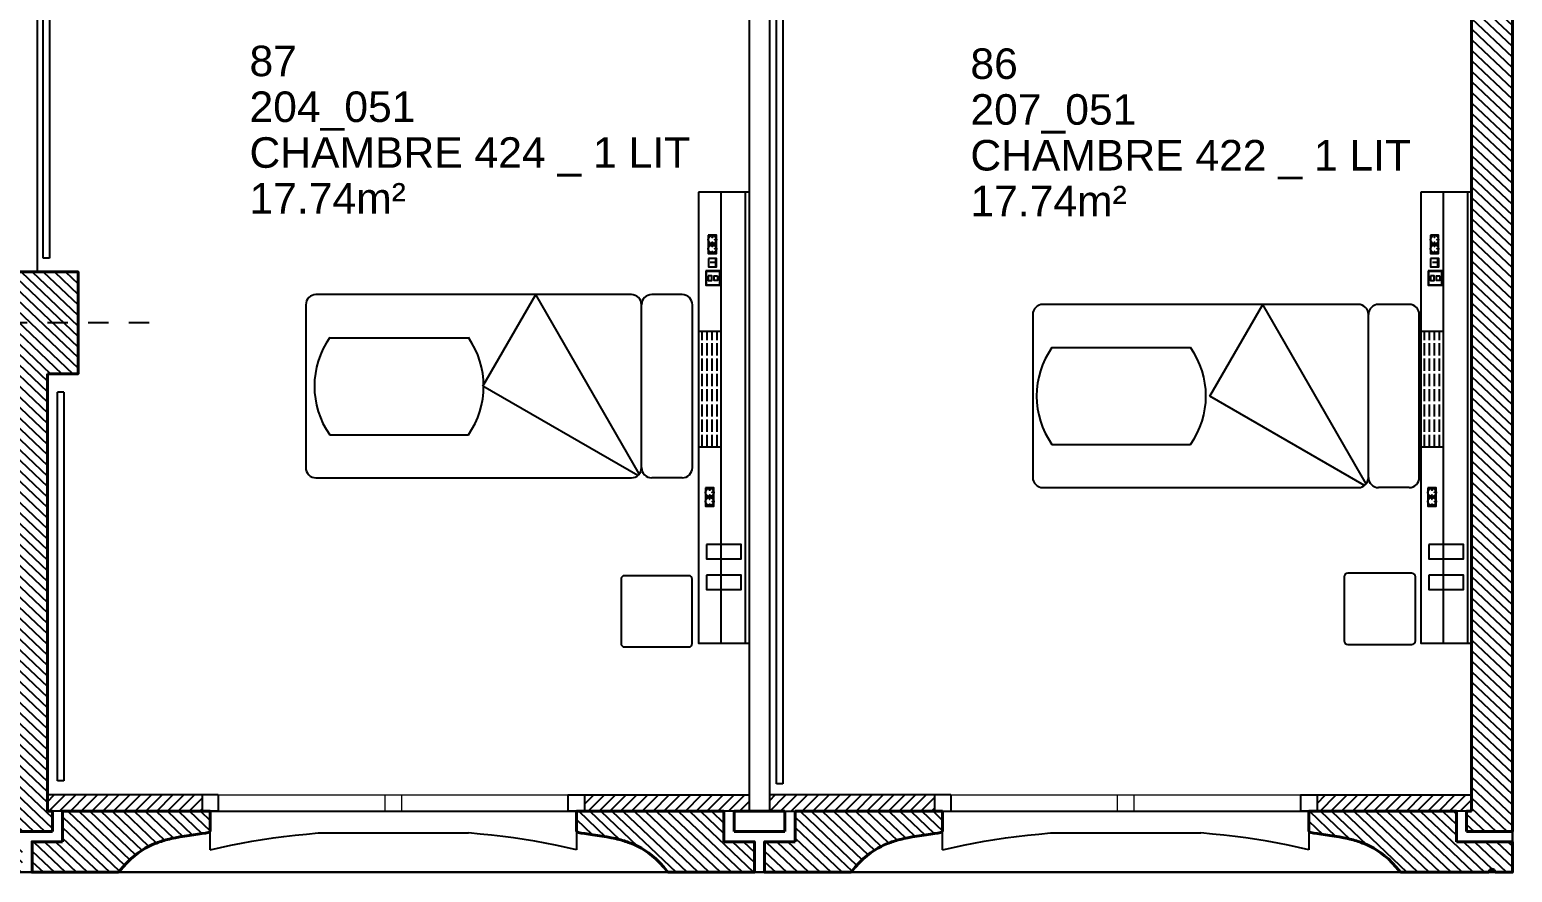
# Model space of a CAD drawing. Header units: metres. Extents: x -8 to 211, y -5 to 116.
# Drawn here: x 201.83 to 209.12, y 47.5 to 51.64 of the extents above; entities that cross this region are included whole.
import ezdxf

# ---------------------------------------------------------------- set-up
doc = ezdxf.new("R2010")
doc.units = ezdxf.units.M
doc.header["$LTSCALE"] = 0.6
doc.header["$MEASUREMENT"] = 0
doc.linetypes.add('CACHÉ', pattern=[0.25, 0.125, -0.125])
doc.linetypes.add('CONTINU', pattern=[0])
doc.layers.get('0').update_dxf_attribs({"linetype": 'CONTINUOUS'})
for name, color, linetype in [('001axes', 1, 'CONTINUOUS'), ('009 main courante', 181, 'CONTINUOUS'), ('400 Lits', 150, 'CONTINUOUS'), ('A_EQMP', 142, 'CONTINUOUS'), ('A_Etiqu_Local', 8, 'CONTINUOUS'), ('A_Etiqu_Local_ancien', 8, 'CONTINUOUS'), ('A_HACH_CLOIS', 7, 'CONTINU'), ('A_HACH_STRUC', 7, 'CONTINUOUS'), ('A_MUR_CLOIS', 8, 'CONTINU'), ('A_MURS_ALÈG', 7, 'CONTINU')]:
    doc.layers.add(name, color=color, linetype=linetype)
for name, color, linetype, lineweight in [('A_CHASS', 4, 'CONTINU', 0), ('A_MURS_STRU', 7, 'CONTINU', 40), ('CONTOUR', 54, 'CONTINUOUS', 30)]:
    doc.layers.add(name, color=color, linetype=linetype, lineweight=lineweight)
doc.styles.add('Attribut', font='arial.ttf')

# ---------------------------------------------------------------- blocks, each defined once
blk = doc.blocks.new('A_Etiqu_Local')
at = {"style": 'Attribut', "flags": 1}
for tag, p in [('CODE_HOPITAL', (-0.4463, 1.632)), ('CODE_SITE', (-0.4463, 1.407)), ('CODE_BATIMENT', (-0.4463, 1.182)), ('CODE_SECTEUR', (-0.4463, 0.957)), ('CODE_ETAGE', (-0.4463, 0.732)), ('NOM_NORMALISE', (-0.4463, -0.843)), ('SECTEUR_ACTIVITE', (-0.4463, -1.068)), ('SOUS_SECTEUR_ACTIVITE', (-0.4463, -1.293)), ('VOLUME', (-0.4463, -1.518)), ('SERVICE', (-0.4463, -1.743)), ('CODE_UG', (-0.4463, -1.968)), ('CODE_UA', (-0.4463, -2.193)), ('CODE_POLE', (-0.4463, -2.418)), ('OCCUPANT_EXTERNE', (-0.4463, -2.643)), ('DISPONIBILITE', (-0.4463, -2.868)), ('ACCES_HANDICAPES', (-0.4463, -3.093)), ('NATURE_SOL', (-0.4463, -3.318)), ('RISQUE_LABORATOIRE', (-0.4463, -3.543)), ('AMIANTE', (-0.4463, -3.768))]:
    blk.add_attdef(tag, p, '', height=0.15, dxfattribs=at)
at = {"layer": 'A_Etiqu_Local', "style": 'Attribut'}
for tag, p in [('CODE_PIECE', (-0.4463, 0.282)), ('NOM_USAGE', (-0.4463, 0.057)), ('SURFACE', (-0.4463, -0.168))]:
    blk.add_attdef(tag, p, '', height=0.15, dxfattribs=at)
at = {"layer": 'A_Etiqu_Local_ancien', "style": 'Attribut'}
blk.add_attdef('CODE_PIECE_ANCIEN', (-0.4463, 0.507), '', height=0.15, dxfattribs=at)

msp = doc.modelspace()

# ---------------------------------------------------------------- hatches: boundary and pattern name
at = {"layer": 'A_EQMP'}
h = msp.add_hatch(dxfattribs=at)
h.set_pattern_fill('ACAD_ISO02W100', color=8, scale=0.005, angle=270, style=0)
h.set_pattern_definition([(270, (204.781732, 53.245556), (0.025, 5e-18), [0.06, -0.015])])
h.paths.add_polyline_path([(205.2259, 49.586), (205.2259, 50.156), (205.1159, 50.156), (205.1159, 49.586)])
h = msp.add_hatch(dxfattribs=at)
h.set_pattern_fill('ACAD_ISO02W100', color=8, scale=0.005, angle=270, style=0)
h.set_pattern_definition([(270, (208.331727, 53.245556), (0.025, 5e-18), [0.06, -0.015])])
h.paths.add_polyline_path([(208.7759, 49.586), (208.7759, 50.156), (208.6659, 50.156), (208.6659, 49.586)])
at = {"layer": 'A_HACH_CLOIS'}
h = msp.add_hatch(dxfattribs=at)
h.set_pattern_fill('ANSI31', color=8, scale=0.3, style=0)
h.set_pattern_definition([(45, (198.316256, 47.796387), (-0.0265165, 0.0265165), [])])
h.paths.add_polyline_path([(199.0763, 47.8764), (198.3163, 47.8764), (198.3163, 47.7964), (199.0763, 47.7964)])
h.paths.add_polyline_path([(201.7162, 47.8764), (200.9562, 47.8764), (200.9562, 47.7964), (201.7162, 47.7964)])
h.paths.add_polyline_path([(202.6759, 47.8764), (201.9162, 47.8764), (201.9162, 47.7964), (201.9411, 47.7964), (202.6759, 47.7964)])
h.paths.add_polyline_path([(205.3659, 47.8764), (204.5559, 47.8764), (204.5559, 47.7964), (205.241, 47.7964), (205.3659, 47.7964)])
h = msp.add_hatch(dxfattribs=at)
h.set_pattern_fill('ANSI31', color=8, scale=0.3, style=0)
h.set_pattern_definition([(45, (205.46591, 47.796387), (-0.0265165, 0.0265165), [])])
h.paths.add_polyline_path([(206.2759, 47.8764), (205.4659, 47.8764), (205.4659, 47.7964), (205.5408, 47.7964), (206.2759, 47.7964)])
h.paths.add_polyline_path([(208.9159, 47.8764), (208.1559, 47.8764), (208.1559, 47.7964), (208.841, 47.7964), (208.9159, 47.7964)])
at = {"layer": 'A_HACH_STRUC', "linetype": 'Continuous'}
h = msp.add_hatch(dxfattribs=at)
h.set_pattern_fill('ANSI31', color=8, scale=0.3, angle=-88.5553, style=0)
h.set_pattern_definition([(316.4447, (208.165532, 47.69638), (0.02583954, 0.02717661), [])])
h.paths.add_polyline_path([(209.1159, 54.6709), (208.2655, 54.6709), (208.2655, 54.7709), (208.1655, 54.7709), (208.1655, 54.4709), (208.2359, 54.4709), (208.9159, 54.4709), (208.9159, 47.7964), (208.891, 47.7964), (208.891, 47.6964), (208.9159, 47.6964), (209.1159, 47.6964)])
h = msp.add_hatch(dxfattribs=at)
h.set_pattern_fill('ANSI31', color=8, scale=0.3, angle=-88.5553, style=0)
h.set_pattern_definition([(316.4447, (200.916247, 47.496376), (0.02583954, 0.0271766), [])])
h.paths.add_polyline_path([(202.0662, 50.4462), (201.5662, 50.4462), (201.5662, 49.9462), (201.7163, 49.9462), (201.7163, 47.7964), (201.6914, 47.7964), (201.6914, 47.6964), (201.9411, 47.6964), (201.9411, 47.7964), (201.9159, 47.7964), (201.9159, 47.8764), (201.9162, 49.9462), (202.0662, 49.9462)])
h.paths.add_polyline_path([(201.7912, 47.6464), (201.6414, 47.6464), (201.6414, 47.7964), (200.9562, 47.7964), (200.9162, 47.7964), (200.9162, 47.6936), (200.9262, 47.6917), (200.94, 47.6895), (200.957, 47.6869), (200.9764, 47.6841), (200.9976, 47.6809), (201.02, 47.6776), (201.0428, 47.674), (201.0655, 47.6702), (201.0873, 47.6662), (201.1075, 47.6621), (201.1169, 47.66), (201.1258, 47.6579), (201.1343, 47.6557), (201.1424, 47.6534), (201.1503, 47.651), (201.158, 47.6485), (201.1655, 47.646), (201.1729, 47.6432), (201.1804, 47.6404), (201.1879, 47.6374), (201.2033, 47.6308), (201.2192, 47.6233), (201.2357, 47.6145), (201.2527, 47.6043), (201.2702, 47.5923), (201.2883, 47.5782), (201.3069, 47.5619), (201.3261, 47.543), (201.3459, 47.5212), (201.3662, 47.4964), (201.7912, 47.4964)])
h.paths.add_polyline_path([(202.4518, 47.6404), (202.4592, 47.6432), (202.4667, 47.646), (202.4742, 47.6485), (202.4818, 47.651), (202.4897, 47.6534), (202.4979, 47.6557), (202.5064, 47.6579), (202.5153, 47.66), (202.5246, 47.6621), (202.5449, 47.6662), (202.5667, 47.6702), (202.5893, 47.674), (202.6122, 47.6776), (202.6345, 47.6809), (202.6558, 47.6841), (202.6752, 47.6869), (202.6921, 47.6895), (202.706, 47.6917), (202.7159, 47.6936), (202.7159, 47.7964), (201.9908, 47.7964), (201.9908, 47.6464), (201.8409, 47.6464), (201.8409, 47.4964), (202.2659, 47.4964), (202.2863, 47.5212), (202.306, 47.543), (202.3252, 47.5619), (202.3439, 47.5782), (202.362, 47.5923), (202.3795, 47.6043), (202.3965, 47.6145), (202.4129, 47.6233), (202.4289, 47.6308), (202.4443, 47.6374)])
h = msp.add_hatch(dxfattribs=at)
h.set_pattern_fill('ANSI31', color=8, scale=0.3, angle=-88.5553, style=0)
h.set_pattern_definition([(316.4447, (204.51591, 47.496376), (0.02583954, 0.0271766), [])])
h.paths.add_polyline_path([(205.241, 47.7964), (204.5159, 47.7964), (204.5159, 47.6936), (204.5259, 47.6917), (204.5397, 47.6895), (204.5566, 47.6869), (204.5761, 47.6841), (204.5973, 47.6809), (204.6196, 47.6776), (204.6425, 47.674), (204.6651, 47.6702), (204.6869, 47.6662), (204.7072, 47.6621), (204.7166, 47.66), (204.7255, 47.6579), (204.734, 47.6557), (204.7421, 47.6534), (204.75, 47.651), (204.7576, 47.6485), (204.7652, 47.646), (204.7726, 47.6432), (204.7801, 47.6404), (204.7876, 47.6374), (204.803, 47.6308), (204.8189, 47.6233), (204.8353, 47.6145), (204.8523, 47.6043), (204.8699, 47.5923), (204.8879, 47.5782), (204.9066, 47.5619), (204.9258, 47.543), (204.9456, 47.5212), (204.9659, 47.4964), (205.3909, 47.4964), (205.3909, 47.6464), (205.241, 47.6464)])
h.paths.add_polyline_path([(206.0592, 47.6432), (206.0667, 47.646), (206.0742, 47.6485), (206.0818, 47.651), (206.0897, 47.6534), (206.0979, 47.6557), (206.1064, 47.6579), (206.1153, 47.66), (206.1246, 47.6621), (206.1449, 47.6662), (206.1667, 47.6702), (206.1893, 47.674), (206.2122, 47.6776), (206.2345, 47.6809), (206.2558, 47.6841), (206.2752, 47.6869), (206.2921, 47.6895), (206.306, 47.6917), (206.3159, 47.6936), (206.3159, 47.7964), (205.5908, 47.7964), (205.5908, 47.6464), (205.4409, 47.6464), (205.4409, 47.4964), (205.8659, 47.4964), (205.8863, 47.5212), (205.906, 47.543), (205.9252, 47.5619), (205.9439, 47.5782), (205.962, 47.5923), (205.9795, 47.6043), (205.9965, 47.6145), (206.0129, 47.6233), (206.0289, 47.6308), (206.0443, 47.6374), (206.0518, 47.6404)])
h.paths.add_polyline_path([(208.841, 47.7964), (208.1159, 47.7964), (208.1159, 47.6936), (208.1259, 47.6917), (208.1397, 47.6895), (208.1566, 47.6869), (208.1761, 47.6841), (208.1973, 47.6809), (208.2196, 47.6776), (208.2425, 47.674), (208.2651, 47.6702), (208.2869, 47.6662), (208.3072, 47.6621), (208.3166, 47.66), (208.3255, 47.6579), (208.334, 47.6557), (208.3421, 47.6534), (208.35, 47.651), (208.3576, 47.6485), (208.3652, 47.646), (208.3726, 47.6432), (208.3801, 47.6404), (208.3876, 47.6374), (208.403, 47.6308), (208.4189, 47.6233), (208.4353, 47.6145), (208.4523, 47.6043), (208.4699, 47.5923), (208.4879, 47.5782), (208.5066, 47.5619), (208.5258, 47.543), (208.5456, 47.5212), (208.5659, 47.4964), (209.0009, 47.4964, -1), (209.0309, 47.4964), (209.1159, 47.4964), (209.1159, 47.6464), (208.841, 47.6464)])

# ---------------------------------------------------------------- linework, layer by layer
at = {"layer": '001axes', "color": 8, "linetype": 'CACHÉ'}
msp.add_line((202.4163, 50.1962), (201.2162, 50.1962), dxfattribs=at)
at = {"layer": '009 main courante', "color": 8, "linetype": 'Continuous'}
for p, q in [((201.8956, 50.5133), (201.8956, 52.6196)), ((201.9256, 52.6196), (201.9256, 50.5133)), ((201.9256, 50.5133), (201.8956, 50.5133)), ((201.9962, 49.8562), (201.9662, 49.8562)), ((201.9662, 47.9455), (201.9662, 49.8562)), ((201.9962, 49.8562), (201.9962, 47.9455)), ((201.9962, 47.9455), (201.9662, 47.9455)), ((205.5296, 47.9305), (205.4996, 47.9305))]:
    msp.add_line(p, q, dxfattribs=at)
msp.add_lwpolyline([(205.4996, 47.9305), (205.4996, 52.5853), (205.5296, 52.5853), (205.5296, 47.9305)], dxfattribs=at)
at = {"layer": '400 Lits', "color": 8, "linetype": 'Continuous'}
for p, q in [((203.1859, 50.2848), (203.1858, 49.4848)), ((204.7861, 50.3348), (203.2359, 50.3348)), ((204.0564, 49.8848), (204.3162, 50.3348)), ((204.825, 49.4536), (204.3162, 50.3348)), ((204.8358, 49.4848), (204.8358, 50.2848)), ((204.8359, 49.4848), (204.8358, 50.2848)), ((204.8358, 49.4848), (204.8358, 50.2848)), ((205.0358, 50.3348), (204.8859, 50.3348)), ((205.0858, 49.4848), (205.0858, 50.2848)), ((208.3589, 50.2867), (206.8087, 50.2867)), ((207.6292, 49.8367), (207.889, 50.2867)), ((208.3978, 49.4056), (207.889, 50.2867)), ((208.6087, 50.2867), (208.4587, 50.2867)), ((206.7587, 50.2367), (206.7587, 49.4367)), ((208.4087, 49.4367), (208.4087, 50.2367)), ((208.4087, 49.4367), (208.4087, 50.2367)), ((208.4087, 49.4367), (208.4087, 50.2367)), ((208.6587, 49.4367), (208.6587, 50.2367)), ((203.3032, 50.1233), (203.9847, 50.1233)), ((206.8532, 50.0753), (207.5347, 50.0753)), ((204.817, 49.4456), (204.0564, 49.8848)), ((208.3898, 49.3976), (207.6292, 49.8367)), ((203.3032, 49.6462), (203.9847, 49.6462)), ((206.8532, 49.5982), (207.5347, 49.5982)), ((203.2359, 49.4348), (204.7861, 49.4348)), ((205.0358, 49.4348), (204.8859, 49.4348)), ((206.8087, 49.3867), (208.3589, 49.3867)), ((208.6087, 49.3867), (208.4587, 49.3867))]:
    msp.add_line(p, q, dxfattribs=at)
for centre, radius, start, end in [((203.2359, 50.2848), 0.05, 89.99938, 179.99947), ((204.7858, 50.2848), 0.05, 0.00168, 90.00176), ((204.8859, 50.2848), 0.05, 89.99824, 179.99832), ((205.0358, 50.2848), 0.05, 0.00168, 90.00176), ((206.8087, 50.2367), 0.05, 89.99938, 179.99947), ((208.3587, 50.2367), 0.05, 0.00168, 90.00176), ((208.4587, 50.2367), 0.05, 89.99824, 179.99832), ((208.6087, 50.2367), 0.05, 0.00168, 90.00176), ((203.644, 49.8848), 0.416, 145.00777, 214.99254), ((203.644, 49.8848), 0.416, 325.00791, 34.99193), ((207.1939, 49.8367), 0.416, 145.00777, 214.99254), ((207.1939, 49.8367), 0.416, 325.00791, 34.99193), ((203.2358, 49.4848), 0.05, 180.00168, 270.00176), ((204.7858, 49.4848), 0.05, 269.99948, 359.99937), ((204.8859, 49.4848), 0.05, 180.00063, 270.00052), ((205.0358, 49.4848), 0.05, 269.99948, 359.99937), ((206.8087, 49.4367), 0.05, 180.00168, 270.00176), ((208.3587, 49.4367), 0.05, 269.99948, 359.99937), ((208.4587, 49.4367), 0.05, 180.00063, 270.00052), ((208.6087, 49.4367), 0.05, 269.99948, 359.99937)]:
    msp.add_arc(centre, radius, start, end, dxfattribs=at)
at = {"layer": 'A_CHASS', "color": 8, "linetype": 'Continuous'}
for p, q in [((202.7559, 47.8764), (204.4759, 47.8764)), ((206.3559, 47.8764), (208.0759, 47.8764)), ((204.4759, 47.7964), (202.7559, 47.7964)), ((208.0759, 47.7964), (206.3559, 47.7964))]:
    msp.add_line(p, q, dxfattribs=at)
for points in [[(203.5759, 47.7964), (203.5759, 47.8764)], [(203.6559, 47.8764), (203.6559, 47.7964)], [(207.1759, 47.7964), (207.1759, 47.8764)], [(207.2559, 47.8764), (207.2559, 47.7964)]]:
    msp.add_lwpolyline(points, dxfattribs=at)
at = {"layer": 'A_EQMP', "color": 8}
for p, q in [((205.2259, 50.8389), (205.2259, 48.6217)), ((205.3459, 50.8389), (205.3459, 48.6217)), ((208.7759, 50.8389), (208.7759, 48.6217)), ((208.8959, 50.8389), (208.8959, 48.6217)), ((205.2036, 50.5823), (205.1636, 50.5823)), ((208.7536, 50.5823), (208.7136, 50.5823)), ((205.1987, 50.5083), (205.1987, 50.475)), ((208.7487, 50.5083), (208.7487, 50.475)), ((205.1909, 49.3405), (205.1509, 49.3405)), ((208.7409, 49.3405), (208.7009, 49.3405))]:
    msp.add_line(p, q, dxfattribs=at)
for points in [[(205.1159, 50.8389), (205.1159, 48.6217), (205.3659, 48.6217), (205.3659, 50.8389)], [(208.6659, 50.8389), (208.6659, 48.6217), (208.9159, 48.6217), (208.9159, 50.8389)], [(205.1636, 50.6273), (205.1636, 50.5373), (205.2036, 50.5373), (205.2036, 50.6273)], [(208.7136, 50.6273), (208.7136, 50.5373), (208.7536, 50.5373), (208.7536, 50.6273)], [(205.1644, 50.5121), (205.1644, 50.4721), (205.2044, 50.4721), (205.2044, 50.5121)], [(208.7144, 50.5121), (208.7144, 50.4721), (208.7544, 50.4721), (208.7544, 50.5121)], [(205.152, 50.451), (205.152, 50.381), (205.222, 50.381), (205.222, 50.451)], [(205.154, 50.449), (205.154, 50.383), (205.22, 50.383), (205.22, 50.449)], [(208.702, 50.451), (208.702, 50.381), (208.772, 50.381), (208.772, 50.451)], [(208.704, 50.449), (208.704, 50.383), (208.77, 50.383), (208.77, 50.449)], [(205.1642, 50.4273), (205.1642, 50.4047), (205.1815, 50.4047), (205.1815, 50.4273)], [(205.2098, 50.4273), (205.2098, 50.4047), (205.1925, 50.4047), (205.1925, 50.4273)], [(208.7142, 50.4273), (208.7142, 50.4047), (208.7315, 50.4047), (208.7315, 50.4273)], [(208.7598, 50.4273), (208.7598, 50.4047), (208.7425, 50.4047), (208.7425, 50.4273)], [(205.1509, 49.3855), (205.1509, 49.2955), (205.1909, 49.2955), (205.1909, 49.3855)], [(208.7009, 49.3855), (208.7009, 49.2955), (208.7409, 49.2955), (208.7409, 49.3855)], [(205.1559, 49.1065), (205.1559, 49.0365), (205.3259, 49.0365), (205.3259, 49.1065)], [(208.7059, 49.1065), (208.7059, 49.0365), (208.8759, 49.0365), (208.8759, 49.1065)], [(205.1559, 48.9565), (205.1559, 48.8865), (205.3259, 48.8865), (205.3259, 48.9565)], [(208.7059, 48.9565), (208.7059, 48.8865), (208.8759, 48.8865), (208.8759, 48.9565)]]:
    msp.add_lwpolyline(points, close=True, dxfattribs=at)
for points in [[(205.1987, 50.4923), (205.1739, 50.4923)], [(208.7487, 50.4923), (208.7239, 50.4923)], [(205.1159, 50.156), (205.2259, 50.156)], [(208.6659, 50.156), (208.7759, 50.156)], [(205.2259, 49.586), (205.1159, 49.586)], [(208.7759, 49.586), (208.6659, 49.586)]]:
    msp.add_lwpolyline(points, dxfattribs=at)
for points in [[(204.7352, 48.9361), (204.7352, 48.6213, 0.414214), (204.7528, 48.6037), (205.0675, 48.6037, 0.414214), (205.0852, 48.6213), (205.0852, 48.9361, 0.414214), (205.0675, 48.9537), (204.7528, 48.9537, 0.414214)], [(208.2892, 48.9487), (208.2892, 48.6339, 0.414214), (208.3069, 48.6163), (208.6216, 48.6163, 0.414214), (208.6392, 48.6339), (208.6392, 48.9487, 0.414214), (208.6216, 48.9663), (208.3069, 48.9663, 0.414214)]]:
    msp.add_lwpolyline(points, format="xyb", close=True, dxfattribs=at)
for centre, radius in [((205.1836, 50.6048), 0.02), ((205.1836, 50.5598), 0.02), ((205.1836, 50.6166), 0.000725), ((205.1836, 50.5914), 0.000725), ((205.1971, 50.6051), 0.000725), ((208.7336, 50.6048), 0.02), ((208.7336, 50.5598), 0.02), ((208.7336, 50.6166), 0.000725), ((208.7336, 50.5914), 0.000725), ((208.7471, 50.6051), 0.000725), ((205.1836, 50.5716), 0.000725), ((205.1836, 50.5464), 0.000725), ((205.1971, 50.5601), 0.000725), ((208.7336, 50.5716), 0.000725), ((208.7336, 50.5464), 0.000725), ((208.7471, 50.5601), 0.000725), ((205.1709, 49.363), 0.02), ((205.1709, 49.318), 0.02), ((205.1709, 49.3748), 0.000725), ((205.1709, 49.3496), 0.000725), ((205.1844, 49.3633), 0.000725), ((208.7209, 49.363), 0.02), ((208.7209, 49.318), 0.02), ((208.7209, 49.3748), 0.000725), ((208.7209, 49.3496), 0.000725), ((208.7344, 49.3633), 0.000725), ((205.1709, 49.3298), 0.000725), ((205.1709, 49.3046), 0.000725), ((205.1844, 49.3183), 0.000725), ((208.7209, 49.3298), 0.000725), ((208.7209, 49.3046), 0.000725), ((208.7344, 49.3183), 0.000725)]:
    msp.add_circle(centre, radius, dxfattribs=at)
at = {"layer": 'A_MUR_CLOIS', "color": 8, "linetype": 'Continuous'}
for p, q in [((205.4659, 47.7964), (205.4659, 54.4709)), ((201.8664, 50.4462), (201.8664, 54.0209)), ((206.3559, 47.8764), (205.4659, 47.8764)), ((202.7559, 47.7964), (201.9159, 47.7964)), ((205.3659, 47.7964), (204.4759, 47.7964)), ((208.9159, 47.7964), (208.0759, 47.7964))]:
    msp.add_line(p, q, dxfattribs=at)
for points in [[(205.3659, 47.7964), (205.3659, 54.4709)], [(202.7559, 47.8764), (201.9159, 47.8764), (201.9159, 47.7964)], [(202.6759, 47.8764), (202.6759, 47.7964)], [(202.7559, 47.8764), (202.7559, 47.7964)], [(204.4759, 47.7964), (204.4759, 47.8764), (205.3659, 47.8764)], [(204.5559, 47.8764), (204.5559, 47.7964)], [(206.2759, 47.8764), (206.2759, 47.7964)], [(206.3559, 47.8764), (206.3559, 47.7964)], [(208.0759, 47.7964), (208.0759, 47.8764), (208.9159, 47.8764)], [(208.1559, 47.8764), (208.1559, 47.7964)], [(208.9159, 47.7964), (208.9159, 47.8764)], [(205.4659, 47.7964), (206.3559, 47.7964)]]:
    msp.add_lwpolyline(points, dxfattribs=at)
at = {"layer": 'A_MURS_ALÈG', "color": 8, "ltscale": 200}
for p, q in [((202.7159, 47.6064), (202.7159, 47.7964)), ((202.7159, 47.7964), (204.5159, 47.7964)), ((204.5159, 47.7964), (204.5159, 47.6064)), ((206.3159, 47.6064), (206.3159, 47.7964)), ((206.3159, 47.7964), (208.1159, 47.7964)), ((208.1159, 47.7964), (208.1159, 47.6064)), ((203.2465, 47.6898), (203.9853, 47.6898)), ((204.0428, 47.6847), (203.9853, 47.6898)), ((204.0988, 47.6792), (204.0428, 47.6847)), ((204.1534, 47.6729), (204.0988, 47.6792)), ((204.2068, 47.666), (204.1534, 47.6729)), ((204.2594, 47.6584), (204.2068, 47.666)), ((206.8465, 47.6898), (207.5853, 47.6898)), ((207.6428, 47.6847), (207.5853, 47.6898)), ((207.6987, 47.6792), (207.6428, 47.6847)), ((207.7534, 47.6729), (207.6987, 47.6792)), ((207.8068, 47.666), (207.7534, 47.6729)), ((207.8594, 47.6584), (207.8068, 47.666)), ((204.3113, 47.6499), (204.2594, 47.6584)), ((204.3626, 47.6405), (204.3113, 47.6499)), ((204.4137, 47.6302), (204.3626, 47.6405)), ((204.4648, 47.6188), (204.4137, 47.6302)), ((204.5159, 47.6064), (204.4648, 47.6188)), ((207.9113, 47.6499), (207.8594, 47.6584)), ((207.9626, 47.6405), (207.9113, 47.6499)), ((208.0137, 47.6302), (207.9626, 47.6405)), ((208.0648, 47.6188), (208.0137, 47.6302)), ((208.1159, 47.6064), (208.0648, 47.6188)), ((202.2659, 47.4964), (204.9659, 47.4964)), ((205.8659, 47.4964), (208.5659, 47.4964))]:
    msp.add_line(p, q, dxfattribs=at)
for points in [[(202.7159, 47.6064), (202.7671, 47.6188), (202.8181, 47.6302), (202.8692, 47.6405), (202.9205, 47.6499), (202.9724, 47.6584), (203.025, 47.666), (203.0785, 47.6729), (203.1331, 47.6792), (203.189, 47.6847), (203.2465, 47.6898)], [(206.3159, 47.6064), (206.3671, 47.6188), (206.4181, 47.6302), (206.4692, 47.6405), (206.5205, 47.6499), (206.5724, 47.6584), (206.625, 47.666), (206.6785, 47.6729), (206.7331, 47.6792), (206.789, 47.6847), (206.8465, 47.6898)]]:
    msp.add_lwpolyline(points, dxfattribs=at)
at = {"layer": 'A_MURS_STRU', "color": 8, "linetype": 'Continuous'}
for p, q in [((209.1159, 47.6964), (209.1159, 54.6709)), ((208.9159, 47.7964), (208.9159, 54.4709)), ((201.9162, 47.7964), (201.9162, 49.9462)), ((201.9164, 47.7964), (201.9411, 47.7964)), ((201.9411, 47.7964), (201.9411, 47.6964)), ((201.9908, 47.6464), (201.9908, 47.7964)), ((202.7159, 47.7964), (201.9908, 47.7964)), ((202.7159, 47.6964), (202.7159, 47.7964)), ((204.5159, 47.7964), (205.241, 47.7964)), ((204.5159, 47.6964), (204.5159, 47.7964)), ((205.241, 47.6464), (205.241, 47.7964)), ((205.2911, 47.7964), (205.5408, 47.7964)), ((205.2911, 47.7964), (205.2911, 47.6964)), ((205.5408, 47.7964), (205.5408, 47.6964)), ((205.5908, 47.6464), (205.5908, 47.7964)), ((206.3159, 47.7964), (205.5908, 47.7964)), ((206.3159, 47.6964), (206.3159, 47.7964)), ((208.1159, 47.7964), (208.841, 47.7964)), ((208.1159, 47.6964), (208.1159, 47.7964)), ((208.841, 47.6464), (208.841, 47.7964)), ((208.9159, 47.7964), (208.891, 47.7964)), ((208.891, 47.6964), (208.891, 47.7964)), ((201.6914, 47.6964), (201.9411, 47.6964)), ((205.2911, 47.6964), (205.5408, 47.6964)), ((209.1159, 47.6964), (208.891, 47.6964))]:
    msp.add_line(p, q, dxfattribs=at)
for points in [[(201.7164, 49.9462), (201.5662, 49.9462), (201.5662, 50.4462), (202.0662, 50.4462), (202.0662, 49.9462), (201.9164, 49.9462)], [(202.2659, 47.4964), (202.2863, 47.5212), (202.306, 47.543), (202.3252, 47.5619), (202.3439, 47.5782), (202.362, 47.5923), (202.3795, 47.6043), (202.3965, 47.6145), (202.4129, 47.6233), (202.4289, 47.6308), (202.4443, 47.6374), (202.4443, 47.6374), (202.4518, 47.6404), (202.4592, 47.6432), (202.4667, 47.646), (202.4742, 47.6485), (202.4818, 47.651), (202.4897, 47.6534), (202.4979, 47.6557), (202.5064, 47.6579), (202.5153, 47.66), (202.5246, 47.6621), (202.5246, 47.6621), (202.5449, 47.6662), (202.5667, 47.6702), (202.5893, 47.674), (202.6122, 47.6776), (202.6345, 47.6809), (202.6558, 47.6841), (202.6752, 47.6869), (202.6921, 47.6895), (202.706, 47.6917), (202.716, 47.6936)], [(204.9659, 47.4964), (204.9456, 47.5212), (204.9258, 47.543), (204.9066, 47.5619), (204.8879, 47.5782), (204.8699, 47.5923), (204.8523, 47.6043), (204.8353, 47.6145), (204.8189, 47.6233), (204.803, 47.6308), (204.7876, 47.6374), (204.7876, 47.6374), (204.7801, 47.6404), (204.7726, 47.6432), (204.7652, 47.646), (204.7576, 47.6485), (204.75, 47.651), (204.7421, 47.6534), (204.734, 47.6557), (204.7255, 47.6579), (204.7166, 47.66), (204.7072, 47.6621), (204.7072, 47.6621), (204.6869, 47.6662), (204.6651, 47.6702), (204.6425, 47.674), (204.6196, 47.6776), (204.5973, 47.6809), (204.5761, 47.6841), (204.5566, 47.6869), (204.5397, 47.6895), (204.5259, 47.6917), (204.5158, 47.6936)], [(205.8659, 47.4964), (205.8863, 47.5212), (205.906, 47.543), (205.9252, 47.5619), (205.9439, 47.5782), (205.962, 47.5923), (205.9795, 47.6043), (205.9965, 47.6145), (206.0129, 47.6233), (206.0289, 47.6308), (206.0443, 47.6374), (206.0443, 47.6374), (206.0518, 47.6404), (206.0592, 47.6432), (206.0667, 47.646), (206.0742, 47.6485), (206.0818, 47.651), (206.0897, 47.6534), (206.0979, 47.6557), (206.1064, 47.6579), (206.1153, 47.66), (206.1246, 47.6621), (206.1246, 47.6621), (206.1449, 47.6662), (206.1667, 47.6702), (206.1893, 47.674), (206.2122, 47.6776), (206.2345, 47.6809), (206.2558, 47.6841), (206.2752, 47.6869), (206.2921, 47.6895), (206.306, 47.6917), (206.316, 47.6936)], [(208.5659, 47.4964), (208.5456, 47.5212), (208.5258, 47.543), (208.5066, 47.5619), (208.4879, 47.5782), (208.4699, 47.5923), (208.4523, 47.6043), (208.4353, 47.6145), (208.4189, 47.6233), (208.403, 47.6308), (208.3876, 47.6374), (208.3876, 47.6374), (208.3801, 47.6404), (208.3726, 47.6432), (208.3652, 47.646), (208.3576, 47.6485), (208.35, 47.651), (208.3421, 47.6534), (208.334, 47.6557), (208.3255, 47.6579), (208.3166, 47.66), (208.3072, 47.6621), (208.3072, 47.6621), (208.2869, 47.6662), (208.2651, 47.6702), (208.2425, 47.674), (208.2196, 47.6776), (208.1973, 47.6809), (208.1761, 47.6841), (208.1566, 47.6869), (208.1397, 47.6895), (208.1259, 47.6917), (208.1158, 47.6936)], [(201.9908, 47.6464), (201.8409, 47.6464), (201.8409, 47.4964), (202.2659, 47.4964)], [(205.241, 47.6464), (205.3909, 47.6464), (205.3909, 47.4964), (204.9659, 47.4964)], [(205.5908, 47.6464), (205.4409, 47.6464), (205.4409, 47.4964), (205.8659, 47.4964)], [(208.841, 47.6464), (209.1159, 47.6464), (209.1159, 47.4964), (209.0309, 47.4964)], [(209.0009, 47.4964), (208.5659, 47.4964)]]:
    msp.add_lwpolyline(points, dxfattribs=at)
msp.add_arc((209.0159, 47.4964), 0.015, 359.99998, 180.00001, dxfattribs=at)
at = {"layer": 'CONTOUR', "color": 8}
for points in [[(208.3655, 54.6709), (209.1159, 54.6709), (209.1159, 47.4964), (198.1163, 47.4964), (198.1162, 48.7968)], [(209.1159, 47.4968), (198.1163, 47.4968)]]:
    msp.add_lwpolyline(points, dxfattribs=at)

# ---------------------------------------------------------------- block references
at = {"layer": 'A_Etiqu_Local', "color": 8}
ref = msp.add_blockref('A_Etiqu_Local', (203.3554, 50.901), dxfattribs=at)
ref.add_attrib('CODE_PIECE', '204_051', (202.9091, 51.183), dxfattribs={"height": 0.15, "style": 'Attribut'})
ref.add_attrib('CODE_PIECE_ANCIEN', '87', (202.9091, 51.408), dxfattribs={"layer": 'A_Etiqu_Local_ancien', "height": 0.15, "style": 'Attribut'})
ref.add_attrib('NOM_USAGE', 'CHAMBRE 424 _ 1 LIT', (202.9091, 50.958), dxfattribs={"height": 0.15, "style": 'Attribut'})
ref.add_attrib('SURFACE', '17.74m²', (202.9091, 50.733), dxfattribs={"height": 0.15, "style": 'Attribut'})
ref = msp.add_blockref('A_Etiqu_Local', (206.8986, 50.8876), dxfattribs=at)
ref.add_attrib('CODE_PIECE', '207_051', (206.4523, 51.1696), dxfattribs={"height": 0.15, "style": 'Attribut'})
ref.add_attrib('CODE_PIECE_ANCIEN', '86', (206.4523, 51.3946), dxfattribs={"layer": 'A_Etiqu_Local_ancien', "height": 0.15, "style": 'Attribut'})
ref.add_attrib('NOM_USAGE', 'CHAMBRE 422 _ 1 LIT', (206.4523, 50.9446), dxfattribs={"height": 0.15, "style": 'Attribut'})
ref.add_attrib('SURFACE', '17.74m²', (206.4523, 50.7196), dxfattribs={"height": 0.15, "style": 'Attribut'})

doc.saveas('drawing.dxf')
